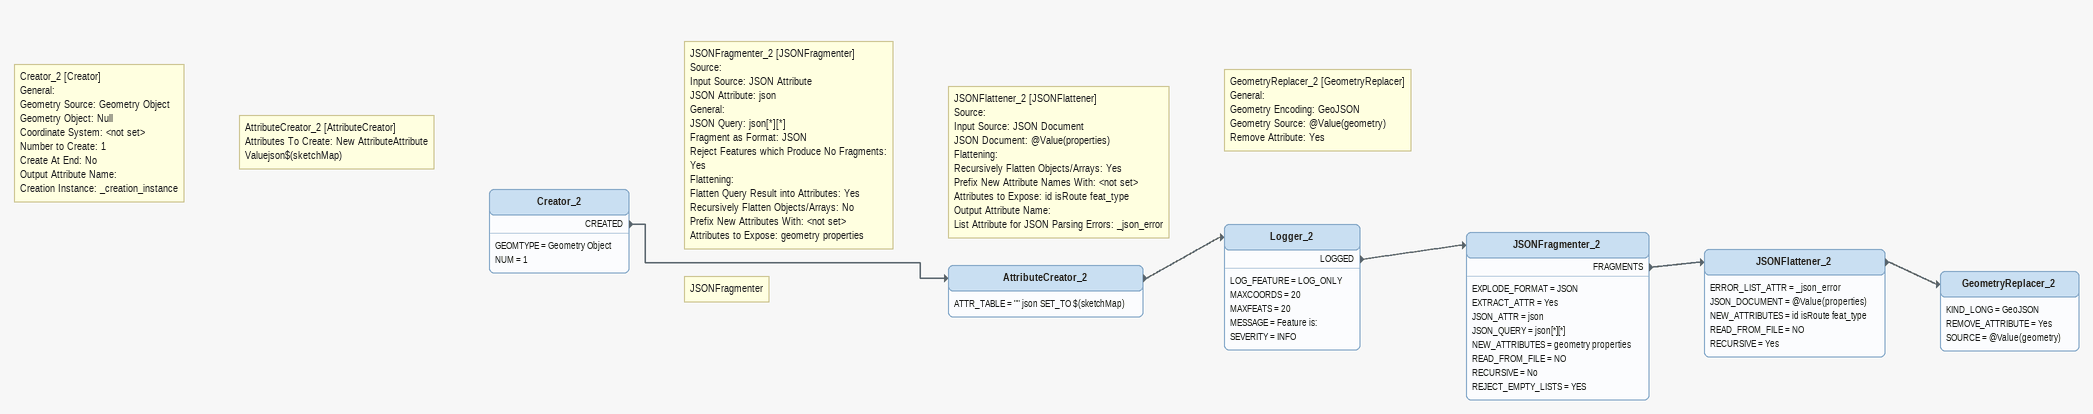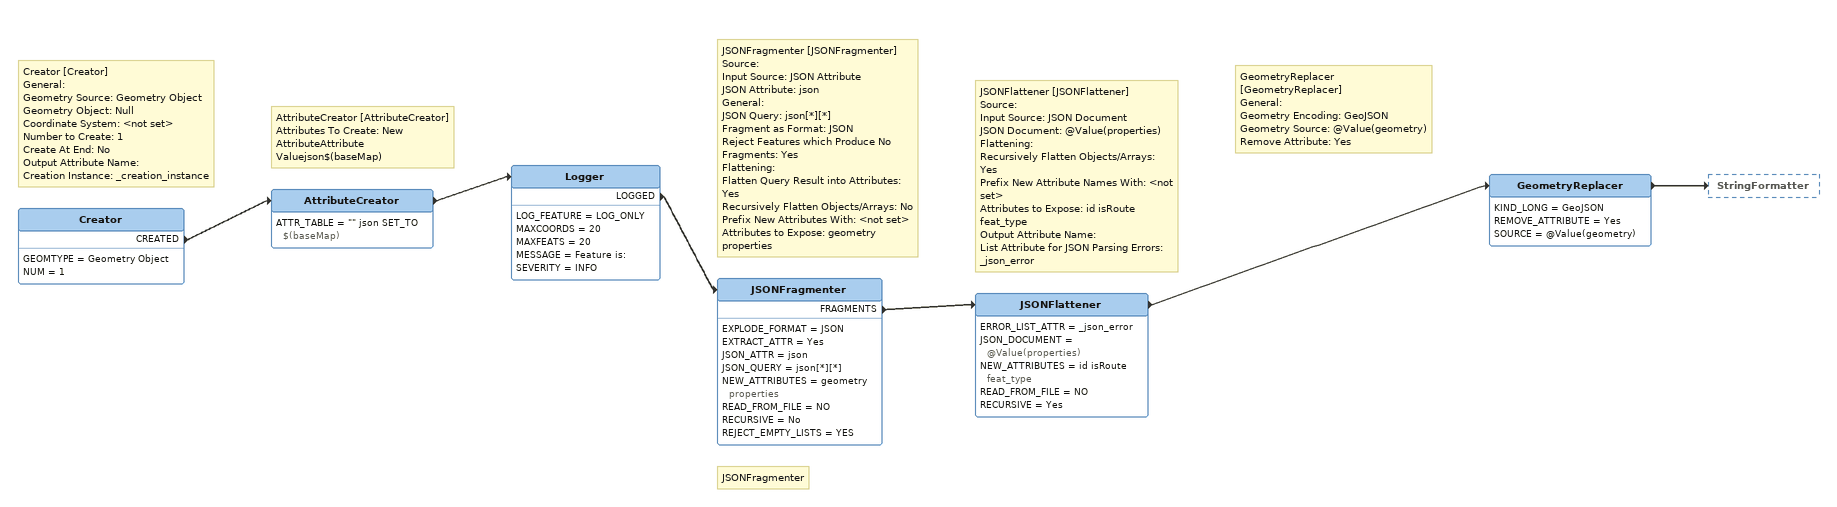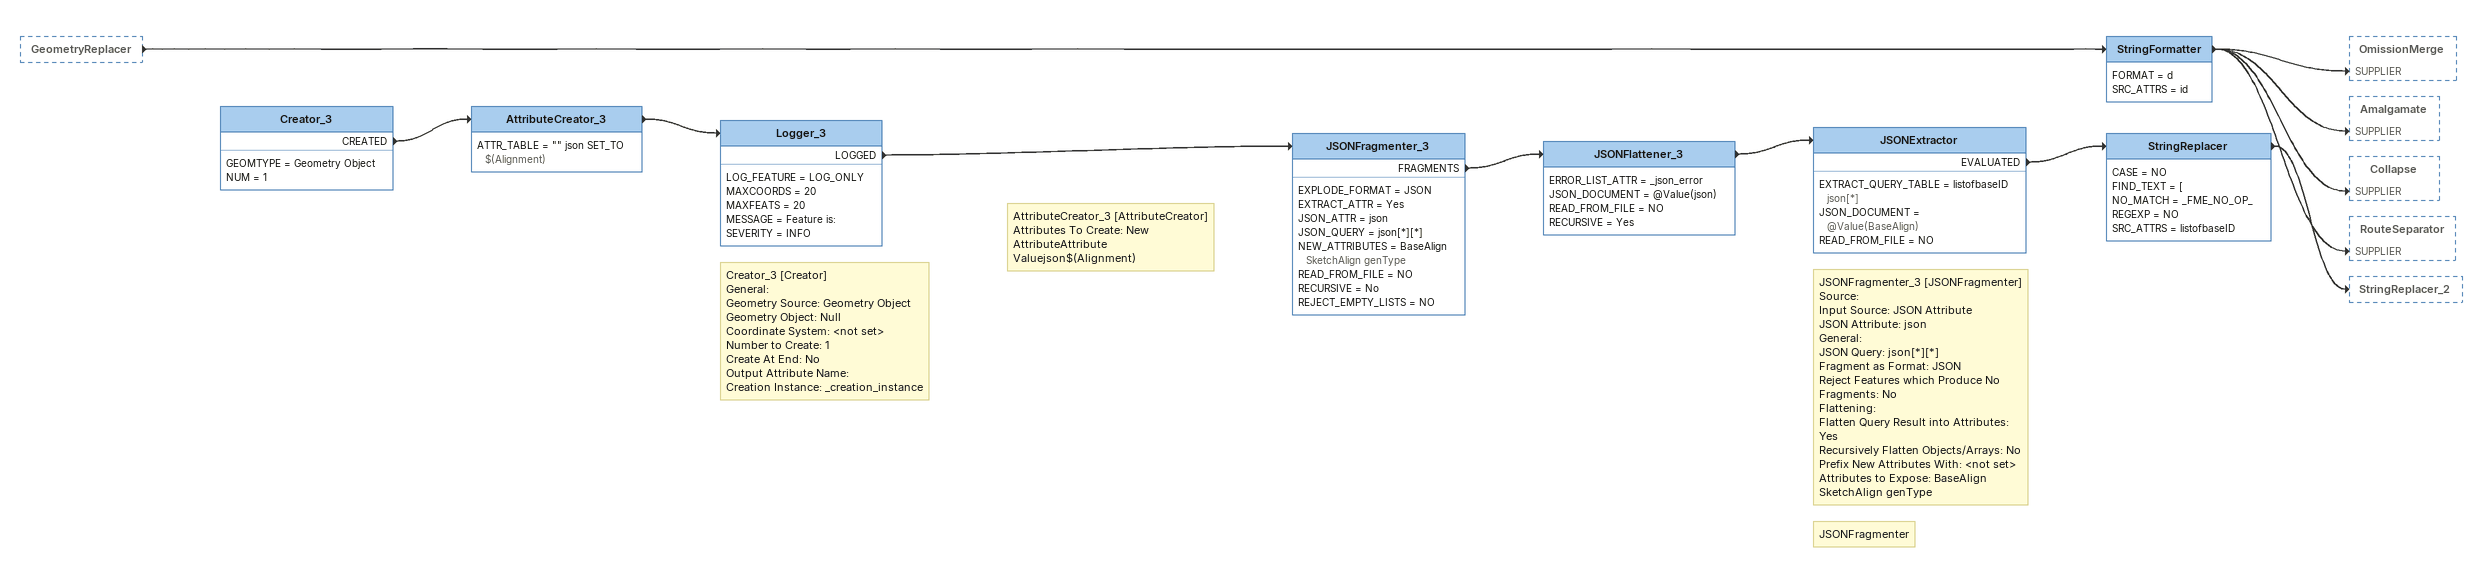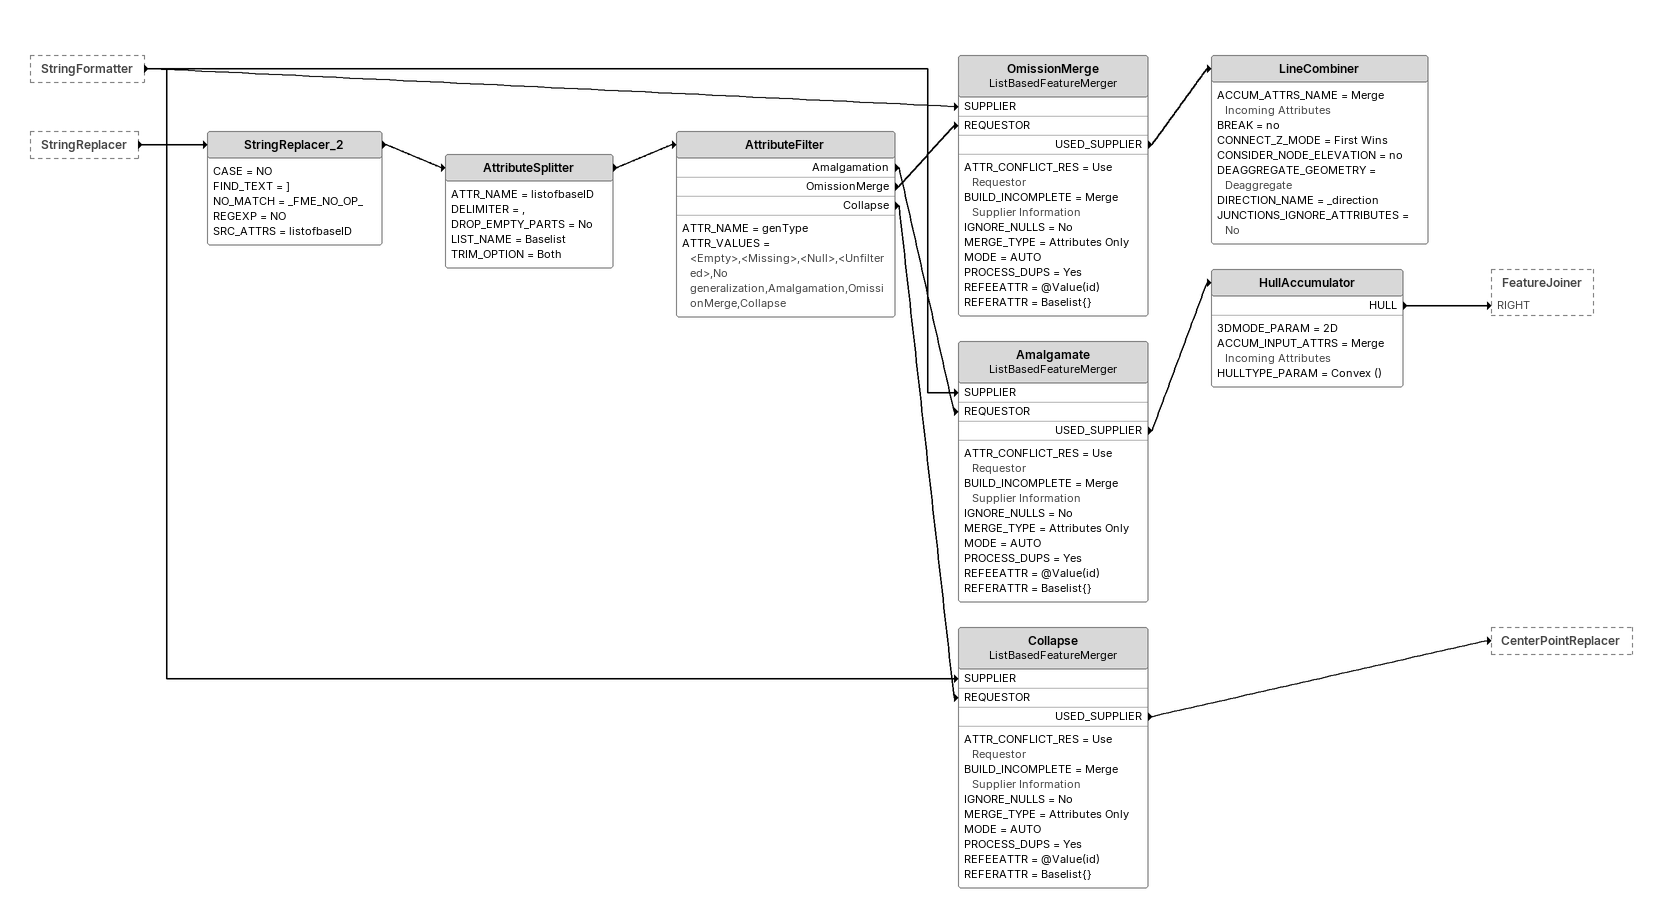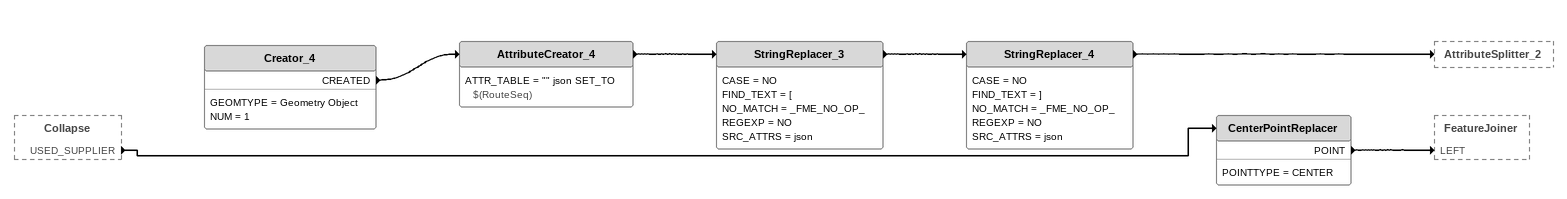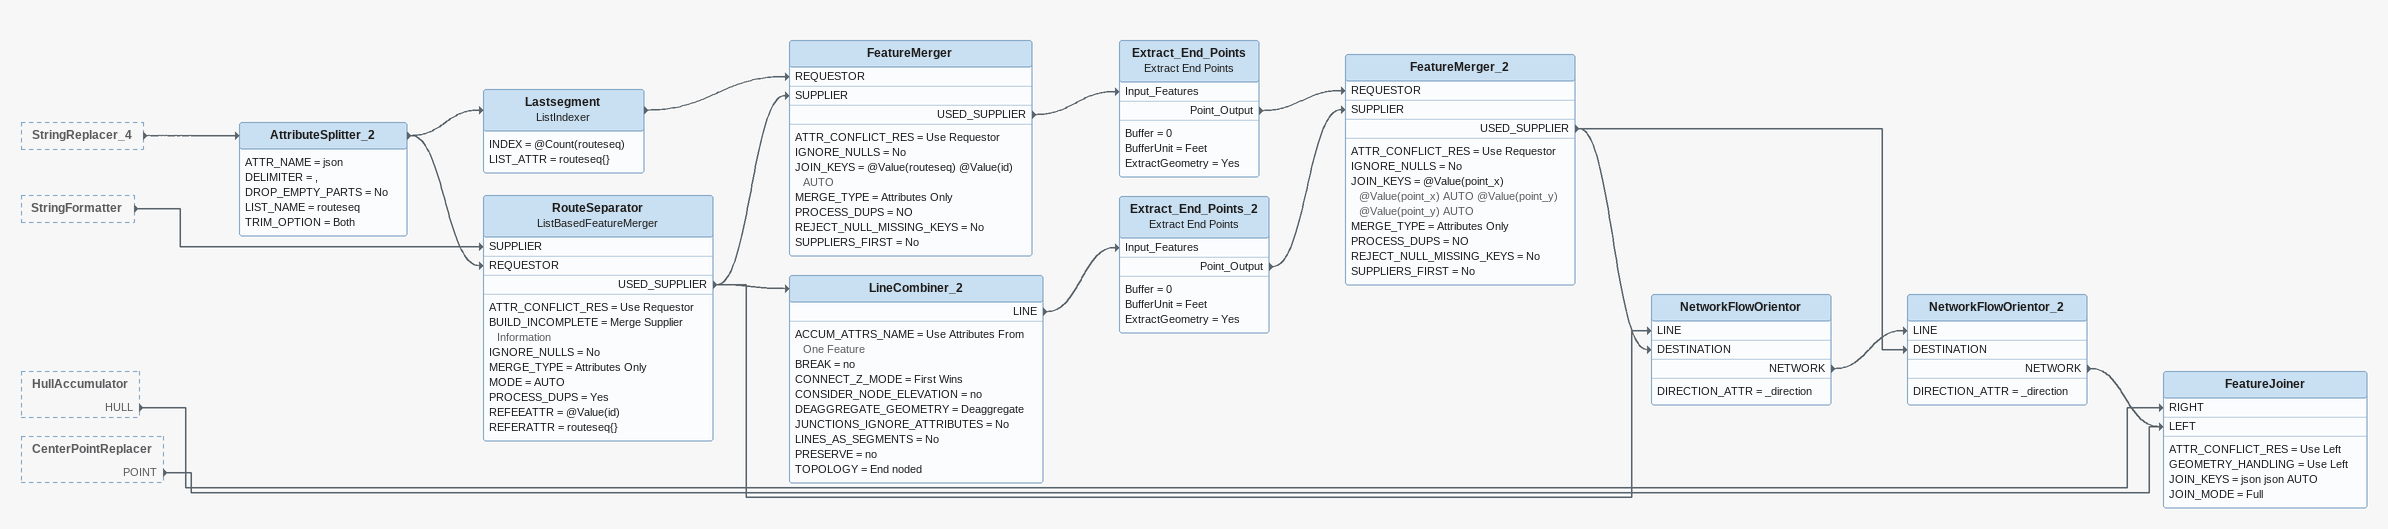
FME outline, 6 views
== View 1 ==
Note: Creator_2 [Creator] / General: / Geometry Source: Geometry Object / Geometry Object: Null / Coordinate System: <not set> / Number to Create: 1 / Create At End: No / Output Attribute Name: / Creation Instance: _creation_instance
Creator_2
    GEOMTYPE = Geometry Object
    NUM = 1
    CREATED -> AttributeCreator_2
Note: AttributeCreator_2 [AttributeCreator] / Attributes To Create: New AttributeAttribute Valuejson$(sketchMap)
AttributeCreator_2
    ATTR_TABLE = "" json SET_TO $(sketchMap)
    -> Logger_2
Logger_2
    LOG_FEATURE = LOG_ONLY
    MAXCOORDS = 20
    MAXFEATS = 20
    MESSAGE = Feature is:
    SEVERITY = INFO
    LOGGED -> JSONFragmenter_2
Note: JSONFragmenter_2 [JSONFragmenter] / Source: / Input Source: JSON Attribute / JSON Attribute: json / General: / JSON Query: json[*][*] / Fragment as Format: JSON / Reject Features which Produce No Fragments: Yes / Flattening: / Flatten Query Result into Attributes: Yes / Recursively Flatten Objects/Arrays: No / Prefix New Attributes With: <not set> / Attributes to Expose: geometry properties
Note: JSONFragmenter
JSONFragmenter_2
    EXPLODE_FORMAT = JSON
    EXTRACT_ATTR = Yes
    JSON_ATTR = json
    JSON_QUERY = json[*][*]
    NEW_ATTRIBUTES = geometry properties
    READ_FROM_FILE = NO
    RECURSIVE = No
    REJECT_EMPTY_LISTS = YES
    FRAGMENTS -> JSONFlattener_2
Note: JSONFlattener_2 [JSONFlattener] / Source: / Input Source: JSON Document / JSON Document: @Value(properties) / Flattening: / Recursively Flatten Objects/Arrays: Yes / Prefix New Attribute Names With: <not set> / Attributes to Expose: id isRoute feat_type / Output Attribute Name: / List Attribute for JSON Parsing Errors: _json_error
JSONFlattener_2
    ERROR_LIST_ATTR = _json_error
    JSON_DOCUMENT = @Value(properties)
    NEW_ATTRIBUTES = id isRoute feat_type
    READ_FROM_FILE = NO
    RECURSIVE = Yes
    -> GeometryReplacer_2
Note: GeometryReplacer_2 [GeometryReplacer] / General: / Geometry Encoding: GeoJSON / Geometry Source: @Value(geometry) / Remove Attribute: Yes
GeometryReplacer_2
    KIND_LONG = GeoJSON
    REMOVE_ATTRIBUTE = Yes
    SOURCE = @Value(geometry)

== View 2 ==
Note: Creator [Creator] / General: / Geometry Source: Geometry Object / Geometry Object: Null / Coordinate System: <not set> / Number to Create: 1 / Create At End: No / Output Attribute Name: / Creation Instance: _creation_instance
Creator
    GEOMTYPE = Geometry Object
    NUM = 1
    CREATED -> AttributeCreator
Note: AttributeCreator [AttributeCreator] / Attributes To Create: New AttributeAttribute Valuejson$(baseMap)
AttributeCreator
    ATTR_TABLE = "" json SET_TO $(baseMap)
    -> Logger
Logger
    LOG_FEATURE = LOG_ONLY
    MAXCOORDS = 20
    MAXFEATS = 20
    MESSAGE = Feature is:
    SEVERITY = INFO
    LOGGED -> JSONFragmenter
Note: JSONFragmenter [JSONFragmenter] / Source: / Input Source: JSON Attribute / JSON Attribute: json / General: / JSON Query: json[*][*] / Fragment as Format: JSON / Reject Features which Produce No Fragments: Yes / Flattening: / Flatten Query Result into Attributes: Yes / Recursively Flatten Objects/Arrays: No / Prefix New Attributes With: <not set> / Attributes to Expose: geometry properties
Note: JSONFragmenter
JSONFragmenter
    EXPLODE_FORMAT = JSON
    EXTRACT_ATTR = Yes
    JSON_ATTR = json
    JSON_QUERY = json[*][*]
    NEW_ATTRIBUTES = geometry properties
    READ_FROM_FILE = NO
    RECURSIVE = No
    REJECT_EMPTY_LISTS = YES
    FRAGMENTS -> JSONFlattener
Note: JSONFlattener [JSONFlattener] / Source: / Input Source: JSON Document / JSON Document: @Value(properties) / Flattening: / Recursively Flatten Objects/Arrays: Yes / Prefix New Attribute Names With: <not set> / Attributes to Expose: id isRoute feat_type / Output Attribute Name: / List Attribute for JSON Parsing Errors: _json_error
JSONFlattener
    ERROR_LIST_ATTR = _json_error
    JSON_DOCUMENT = @Value(properties)
    NEW_ATTRIBUTES = id isRoute feat_type
    READ_FROM_FILE = NO
    RECURSIVE = Yes
    -> GeometryReplacer
Note: GeometryReplacer [GeometryReplacer] / General: / Geometry Encoding: GeoJSON / Geometry Source: @Value(geometry) / Remove Attribute: Yes
GeometryReplacer
    KIND_LONG = GeoJSON
    REMOVE_ATTRIBUTE = Yes
    SOURCE = @Value(geometry)
    -> StringFormatter

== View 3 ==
GeometryReplacer [outside]
    -> StringFormatter
StringFormatter
    FORMAT = d
    SRC_ATTRS = id
    -> OmissionMerge [SUPPLIER]
    -> Amalgamate [SUPPLIER]
    -> Collapse [SUPPLIER]
    -> RouteSeparator [SUPPLIER]
Note: Creator_3 [Creator] / General: / Geometry Source: Geometry Object / Geometry Object: Null / Coordinate System: <not set> / Number to Create: 1 / Create At End: No / Output Attribute Name: / Creation Instance: _creation_instance
Creator_3
    GEOMTYPE = Geometry Object
    NUM = 1
    CREATED -> AttributeCreator_3
Note: AttributeCreator_3 [AttributeCreator] / Attributes To Create: New AttributeAttribute Valuejson$(Alignment)
AttributeCreator_3
    ATTR_TABLE = "" json SET_TO $(Alignment)
    -> Logger_3
Logger_3
    LOG_FEATURE = LOG_ONLY
    MAXCOORDS = 20
    MAXFEATS = 20
    MESSAGE = Feature is:
    SEVERITY = INFO
    LOGGED -> JSONFragmenter_3
Note: JSONFragmenter_3 [JSONFragmenter] / Source: / Input Source: JSON Attribute / JSON Attribute: json / General: / JSON Query: json[*][*] / Fragment as Format: JSON / Reject Features which Produce No Fragments: No / Flattening: / Flatten Query Result into Attributes: Yes / Recursively Flatten Objects/Arrays: No / Prefix New Attributes With: <not set> / Attributes to Expose: BaseAlign SketchAlign genType
Note: JSONFragmenter
JSONFragmenter_3
    EXPLODE_FORMAT = JSON
    EXTRACT_ATTR = Yes
    JSON_ATTR = json
    JSON_QUERY = json[*][*]
    NEW_ATTRIBUTES = BaseAlign SketchAlign genType
    READ_FROM_FILE = NO
    RECURSIVE = No
    REJECT_EMPTY_LISTS = NO
    FRAGMENTS -> JSONFlattener_3
JSONFlattener_3
    ERROR_LIST_ATTR = _json_error
    JSON_DOCUMENT = @Value(json)
    READ_FROM_FILE = NO
    RECURSIVE = Yes
    -> JSONExtractor
JSONExtractor
    EXTRACT_QUERY_TABLE = listofbaseID json[*]
    JSON_DOCUMENT = @Value(BaseAlign)
    READ_FROM_FILE = NO
    EVALUATED -> StringReplacer
StringReplacer
    CASE = NO
    FIND_TEXT = [
    NO_MATCH = _FME_NO_OP_
    REGEXP = NO
    SRC_ATTRS = listofbaseID
    -> StringReplacer_2

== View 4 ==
StringFormatter [outside]
    -> OmissionMerge [SUPPLIER]
    -> Amalgamate [SUPPLIER]
    -> Collapse [SUPPLIER]
StringReplacer [outside]
    -> StringReplacer_2
StringReplacer_2
    CASE = NO
    FIND_TEXT = ]
    NO_MATCH = _FME_NO_OP_
    REGEXP = NO
    SRC_ATTRS = listofbaseID
    -> AttributeSplitter
AttributeSplitter
    ATTR_NAME = listofbaseID
    DELIMITER = ,
    DROP_EMPTY_PARTS = No
    LIST_NAME = Baselist
    TRIM_OPTION = Both
    -> AttributeFilter
AttributeFilter
    ATTR_NAME = genType
    ATTR_VALUES = <Empty>,<Missing>,<Null>,<Unfiltered>,No generalization,Amalgamation,OmissionMerge,Collapse
    Amalgamation -> Amalgamate [REQUESTOR]
    OmissionMerge -> OmissionMerge [REQUESTOR]
    Collapse -> Collapse [REQUESTOR]
OmissionMerge: ListBasedFeatureMerger
    ATTR_CONFLICT_RES = Use Requestor
    BUILD_INCOMPLETE = Merge Supplier Information
    IGNORE_NULLS = No
    MERGE_TYPE = Attributes Only
    MODE = AUTO
    PROCESS_DUPS = Yes
    REFEEATTR = @Value(id)
    REFERATTR = Baselist{}
    USED_SUPPLIER -> LineCombiner
LineCombiner
    ACCUM_ATTRS_NAME = Merge Incoming Attributes
    BREAK = no
    CONNECT_Z_MODE = First Wins
    CONSIDER_NODE_ELEVATION = no
    DEAGGREGATE_GEOMETRY = Deaggregate
    DIRECTION_NAME = _direction
    JUNCTIONS_IGNORE_ATTRIBUTES = No
Amalgamate: ListBasedFeatureMerger
    ATTR_CONFLICT_RES = Use Requestor
    BUILD_INCOMPLETE = Merge Supplier Information
    IGNORE_NULLS = No
    MERGE_TYPE = Attributes Only
    MODE = AUTO
    PROCESS_DUPS = Yes
    REFEEATTR = @Value(id)
    REFERATTR = Baselist{}
    USED_SUPPLIER -> HullAccumulator
HullAccumulator
    3DMODE_PARAM = 2D
    ACCUM_INPUT_ATTRS = Merge Incoming Attributes
    HULLTYPE_PARAM = Convex ()
    HULL -> FeatureJoiner [RIGHT]
Collapse: ListBasedFeatureMerger
    ATTR_CONFLICT_RES = Use Requestor
    BUILD_INCOMPLETE = Merge Supplier Information
    IGNORE_NULLS = No
    MERGE_TYPE = Attributes Only
    MODE = AUTO
    PROCESS_DUPS = Yes
    REFEEATTR = @Value(id)
    REFERATTR = Baselist{}
    USED_SUPPLIER -> CenterPointReplacer

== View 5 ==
Collapse [outside]
    USED_SUPPLIER -> CenterPointReplacer
CenterPointReplacer
    POINTTYPE = CENTER
    POINT -> FeatureJoiner [LEFT]
Creator_4
    GEOMTYPE = Geometry Object
    NUM = 1
    CREATED -> AttributeCreator_4
AttributeCreator_4
    ATTR_TABLE = "" json SET_TO $(RouteSeq)
    -> StringReplacer_3
StringReplacer_3
    CASE = NO
    FIND_TEXT = [
    NO_MATCH = _FME_NO_OP_
    REGEXP = NO
    SRC_ATTRS = json
    -> StringReplacer_4
StringReplacer_4
    CASE = NO
    FIND_TEXT = ]
    NO_MATCH = _FME_NO_OP_
    REGEXP = NO
    SRC_ATTRS = json
    -> AttributeSplitter_2

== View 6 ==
StringReplacer_4 [outside]
    -> AttributeSplitter_2
StringFormatter [outside]
    -> RouteSeparator [SUPPLIER]
HullAccumulator [outside]
    HULL -> FeatureJoiner [RIGHT]
CenterPointReplacer [outside]
    POINT -> FeatureJoiner [LEFT]
AttributeSplitter_2
    ATTR_NAME = json
    DELIMITER = ,
    DROP_EMPTY_PARTS = No
    LIST_NAME = routeseq
    TRIM_OPTION = Both
    -> RouteSeparator [REQUESTOR]
    -> Lastsegment
Lastsegment: ListIndexer
    INDEX = @Count(routeseq)
    LIST_ATTR = routeseq{}
    -> FeatureMerger [REQUESTOR]
RouteSeparator: ListBasedFeatureMerger
    ATTR_CONFLICT_RES = Use Requestor
    BUILD_INCOMPLETE = Merge Supplier Information
    IGNORE_NULLS = No
    MERGE_TYPE = Attributes Only
    MODE = AUTO
    PROCESS_DUPS = Yes
    REFEEATTR = @Value(id)
    REFERATTR = routeseq{}
    USED_SUPPLIER -> FeatureMerger [SUPPLIER]
    USED_SUPPLIER -> LineCombiner_2
    USED_SUPPLIER -> NetworkFlowOrientor [LINE]
FeatureMerger
    ATTR_CONFLICT_RES = Use Requestor
    IGNORE_NULLS = No
    JOIN_KEYS = @Value(routeseq) @Value(id) AUTO
    MERGE_TYPE = Attributes Only
    PROCESS_DUPS = NO
    REJECT_NULL_MISSING_KEYS = No
    SUPPLIERS_FIRST = No
    USED_SUPPLIER -> Extract_End_Points [Input_Features]
Extract_End_Points: Extract End Points
    Buffer = 0
    BufferUnit = Feet
    ExtractGeometry = Yes
    Point_Output -> FeatureMerger_2 [REQUESTOR]
LineCombiner_2
    ACCUM_ATTRS_NAME = Use Attributes From One Feature
    BREAK = no
    CONNECT_Z_MODE = First Wins
    CONSIDER_NODE_ELEVATION = no
    DEAGGREGATE_GEOMETRY = Deaggregate
    JUNCTIONS_IGNORE_ATTRIBUTES = No
    LINES_AS_SEGMENTS = No
    PRESERVE = no
    TOPOLOGY = End noded
    LINE -> Extract_End_Points_2 [Input_Features]
Extract_End_Points_2: Extract End Points
    Buffer = 0
    BufferUnit = Feet
    ExtractGeometry = Yes
    Point_Output -> FeatureMerger_2 [SUPPLIER]
FeatureMerger_2
    ATTR_CONFLICT_RES = Use Requestor
    IGNORE_NULLS = No
    JOIN_KEYS = @Value(point_x) @Value(point_x) AUTO @Value(point_y) @Value(point_y) AUTO
    MERGE_TYPE = Attributes Only
    PROCESS_DUPS = NO
    REJECT_NULL_MISSING_KEYS = No
    SUPPLIERS_FIRST = No
    USED_SUPPLIER -> NetworkFlowOrientor [DESTINATION]
    USED_SUPPLIER -> NetworkFlowOrientor_2 [DESTINATION]
NetworkFlowOrientor
    DIRECTION_ATTR = _direction
    NETWORK -> NetworkFlowOrientor_2 [LINE]
NetworkFlowOrientor_2
    DIRECTION_ATTR = _direction
    NETWORK -> FeatureJoiner [LEFT]
FeatureJoiner
    ATTR_CONFLICT_RES = Use Left
    GEOMETRY_HANDLING = Use Left
    JOIN_KEYS = json json AUTO
    JOIN_MODE = Full
